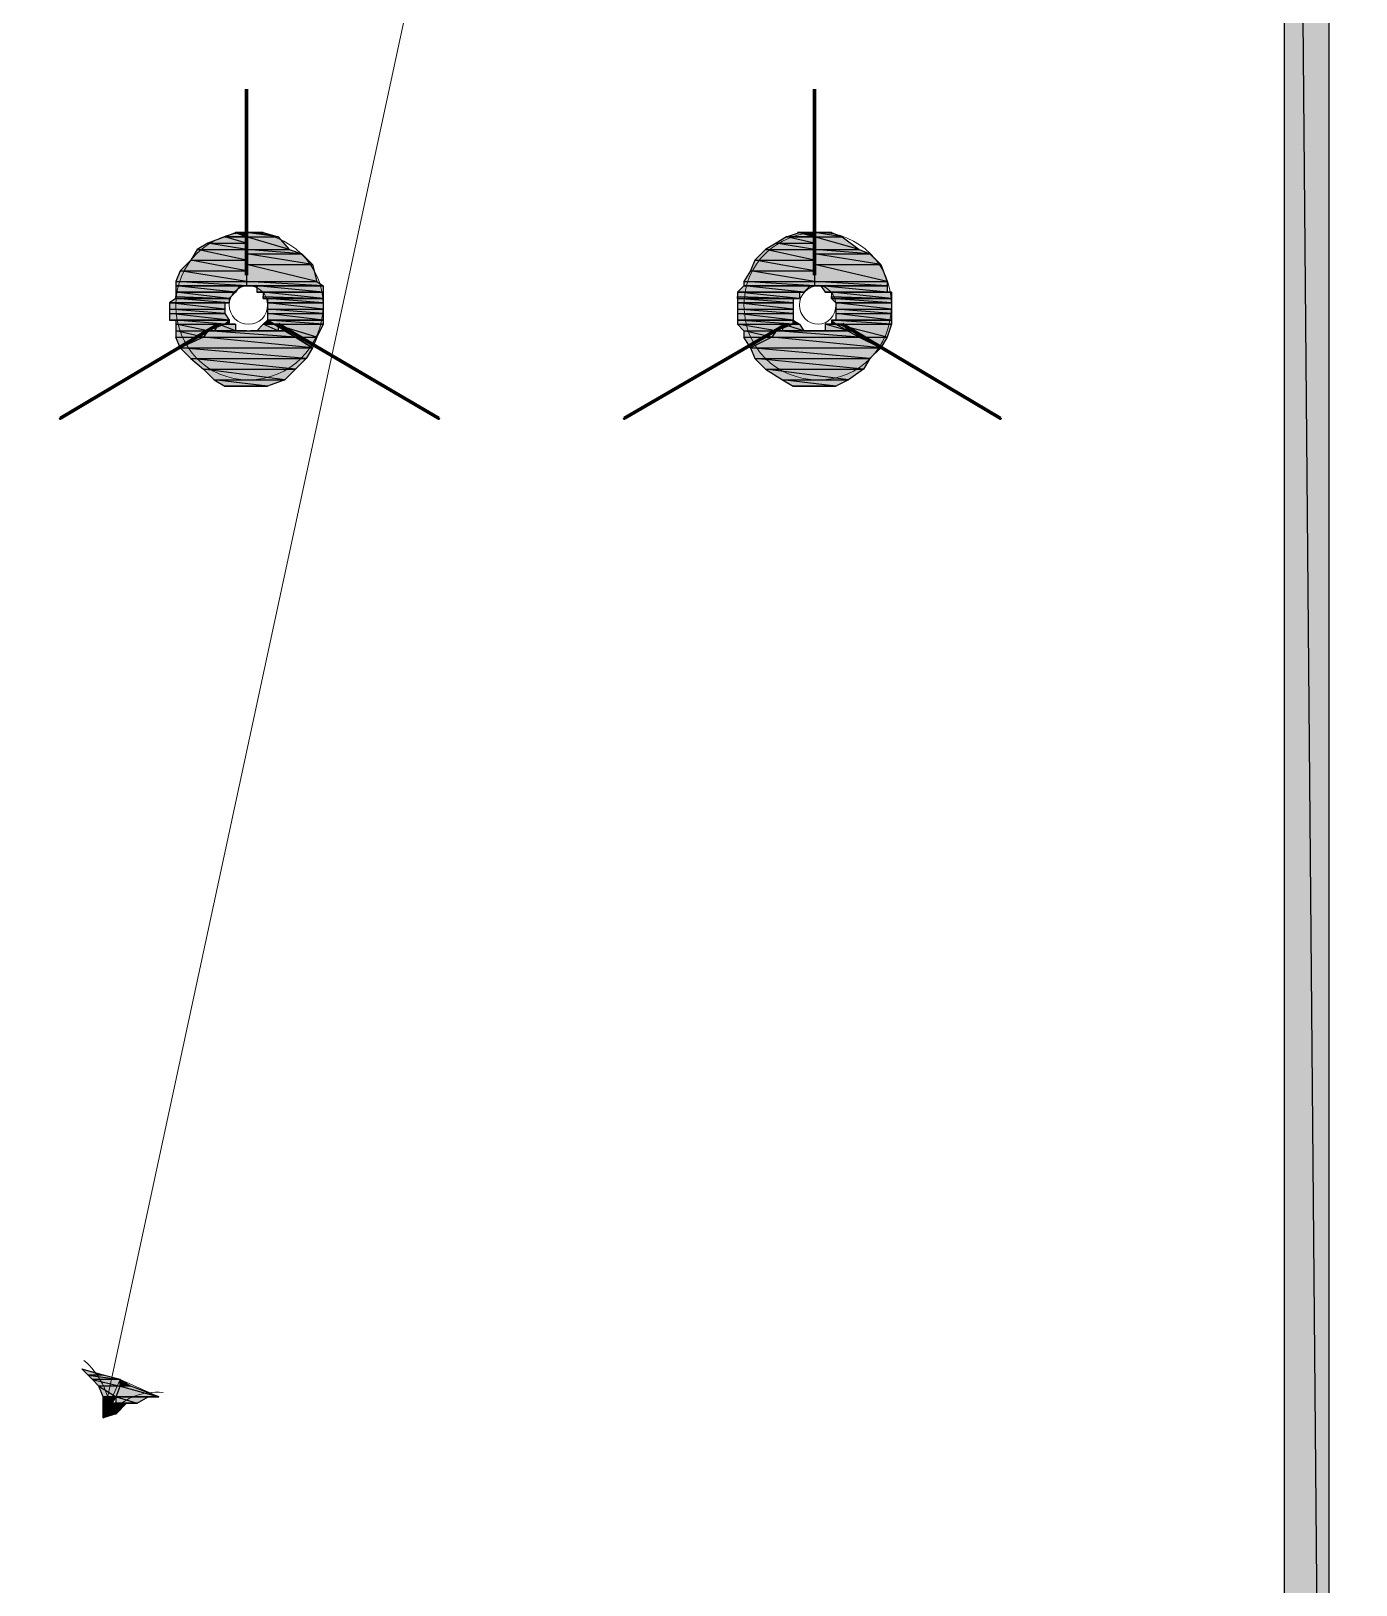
# Model space of a CAD drawing. Header units: millimetres. Extents: x 53 to 176, y -29 to 32.
# Drawn here: x 118.923 to 119.79, y -8.381 to -7.365 of the extents above; entities that cross this region are included whole.
import ezdxf

# ---------------------------------------------------------------- set-up
doc = ezdxf.new("R2010")
doc.units = ezdxf.units.MM
doc.layers.add('15 - Quadro de medição', color=6, linetype='Continuous')

msp = doc.modelspace()

# ---------------------------------------------------------------- hatches: boundary and pattern name
at = {"layer": '15 - Quadro de medição', "true_color": 0x000007}
h = msp.add_hatch(color=7, dxfattribs=at)
h.paths.add_polyline_path([(119.7722, -5.9843), (119.7429, -5.9843), (119.7722, -9.3282)])
h.paths.add_polyline_path([(119.7429, -5.9843), (119.7722, -9.3282), (119.7429, -9.3282)])
for points in [[(119.0641, -7.4998), (119.0501, -7.4998), (119.0571, -7.497)], [(119.4356, -7.4998), (119.4174, -7.4998), (119.4258, -7.497)], [(119.0529, -7.5571), (119.0501, -7.5571), (119.0529, -7.5543)], [(119.4258, -7.5571), (119.4216, -7.5571), (119.4216, -7.5543)], [(119.0208, -7.5724), (119.018, -7.5655), (119.0361, -7.5655)], [(119.1074, -7.5724), (119.0962, -7.5655), (119.1101, -7.5655)], [(119.3937, -7.5724), (119.3895, -7.5655), (119.4077, -7.5655)], [(119.4789, -7.5724), (119.4649, -7.5655), (119.4831, -7.5655)], [(118.9565, -8.2401), (118.9705, -8.2443), (118.9607, -8.2443)], [(118.9816, -8.2471), (118.9886, -8.2513), (118.9816, -8.2513)], [(118.9705, -8.2694), (118.9747, -8.2694), (118.9705, -8.2722)]]:
    msp.add_hatch(color=7, dxfattribs=at).paths.add_polyline_path(points)
h = msp.add_hatch(color=7, dxfattribs=at)
h.paths.add_polyline_path([(119.0571, -7.497), (119.0641, -7.497)])
h.paths.add_polyline_path([(119.0571, -7.497), (119.0641, -7.497), (119.0641, -7.4998)])
h = msp.add_hatch(color=7, dxfattribs=at)
h.paths.add_polyline_path([(119.0641, -7.4998), (119.085, -7.4998), (119.0641, -7.497)])
h.paths.add_polyline_path([(119.085, -7.4998), (119.0641, -7.497), (119.0752, -7.497)])
h = msp.add_hatch(color=7, dxfattribs=at)
h.paths.add_polyline_path([(119.4258, -7.497), (119.4244, -7.497), (119.4356, -7.497)])
h.paths.add_polyline_path([(119.4258, -7.497), (119.4356, -7.497), (119.4356, -7.4998)])
h = msp.add_hatch(color=7, dxfattribs=at)
h.paths.add_polyline_path([(119.4356, -7.4998), (119.4537, -7.4998), (119.4356, -7.497)])
h.paths.add_polyline_path([(119.4537, -7.4998), (119.4356, -7.497), (119.4468, -7.497)])
h = msp.add_hatch(color=7, dxfattribs=at)
h.paths.add_polyline_path([(119.0319, -7.5082), (119.0641, -7.5082), (119.0389, -7.504)])
h.paths.add_polyline_path([(119.0641, -7.5082), (119.0389, -7.504), (119.0641, -7.504)])
h = msp.add_hatch(color=7, dxfattribs=at)
h.paths.add_polyline_path([(119.0389, -7.504), (119.0641, -7.504), (119.0501, -7.4998)])
h.paths.add_polyline_path([(119.0641, -7.504), (119.0501, -7.4998), (119.0641, -7.4998)])
h = msp.add_hatch(color=7, dxfattribs=at)
h.paths.add_polyline_path([(119.0641, -7.5082), (119.092, -7.5082), (119.0641, -7.4998)])
h.paths.add_polyline_path([(119.092, -7.5082), (119.0641, -7.4998), (119.085, -7.4998)])
h = msp.add_hatch(color=7, dxfattribs=at)
h.paths.add_polyline_path([(119.4035, -7.5082), (119.4356, -7.5082), (119.4105, -7.504)])
h.paths.add_polyline_path([(119.4356, -7.5082), (119.4105, -7.504), (119.4356, -7.504)])
h = msp.add_hatch(color=7, dxfattribs=at)
h.paths.add_polyline_path([(119.4105, -7.504), (119.4356, -7.504), (119.4174, -7.4998)])
h.paths.add_polyline_path([(119.4356, -7.504), (119.4174, -7.4998), (119.4356, -7.4998)])
h = msp.add_hatch(color=7, dxfattribs=at)
h.paths.add_polyline_path([(119.4356, -7.5082), (119.4649, -7.5082), (119.4356, -7.4998)])
h.paths.add_polyline_path([(119.4649, -7.5082), (119.4356, -7.4998), (119.4537, -7.4998)])
h = msp.add_hatch(color=7, dxfattribs=at)
h.paths.add_polyline_path([(119.0208, -7.5222), (119.0641, -7.5222), (119.0277, -7.5152)])
h.paths.add_polyline_path([(119.0641, -7.5222), (119.0277, -7.5152), (119.0641, -7.5152)])
h = msp.add_hatch(color=7, dxfattribs=at)
h.paths.add_polyline_path([(119.0277, -7.5152), (119.0641, -7.5152), (119.0319, -7.5082)])
h.paths.add_polyline_path([(119.0641, -7.5152), (119.0319, -7.5082), (119.0641, -7.5082)])
h = msp.add_hatch(color=7, dxfattribs=at)
h.paths.add_polyline_path([(119.0641, -7.511), (119.1004, -7.511), (119.0641, -7.5082)])
h.paths.add_polyline_path([(119.1004, -7.511), (119.0641, -7.5082), (119.092, -7.5082)])
h = msp.add_hatch(color=7, dxfattribs=at)
h.paths.add_polyline_path([(119.0641, -7.518), (119.1074, -7.518), (119.0641, -7.511)])
h.paths.add_polyline_path([(119.1074, -7.518), (119.0641, -7.511), (119.1004, -7.511)])
h = msp.add_hatch(color=7, dxfattribs=at)
h.paths.add_polyline_path([(119.0641, -7.5291), (119.1101, -7.5291), (119.0641, -7.518)])
h.paths.add_polyline_path([(119.1101, -7.5291), (119.0641, -7.518), (119.1074, -7.518)])
h = msp.add_hatch(color=7, dxfattribs=at)
h.paths.add_polyline_path([(119.3937, -7.5222), (119.4356, -7.5222), (119.3965, -7.5152)])
h.paths.add_polyline_path([(119.4356, -7.5222), (119.3965, -7.5152), (119.4356, -7.5152)])
h = msp.add_hatch(color=7, dxfattribs=at)
h.paths.add_polyline_path([(119.3965, -7.5152), (119.4356, -7.5152), (119.4035, -7.5082)])
h.paths.add_polyline_path([(119.4356, -7.5152), (119.4035, -7.5082), (119.4356, -7.5082)])
h = msp.add_hatch(color=7, dxfattribs=at)
h.paths.add_polyline_path([(119.4356, -7.511), (119.4719, -7.511), (119.4356, -7.5082)])
h.paths.add_polyline_path([(119.4719, -7.511), (119.4356, -7.5082), (119.4649, -7.5082)])
h = msp.add_hatch(color=7, dxfattribs=at)
h.paths.add_polyline_path([(119.4356, -7.518), (119.4789, -7.518), (119.4356, -7.511)])
h.paths.add_polyline_path([(119.4789, -7.518), (119.4356, -7.511), (119.4719, -7.511)])
h = msp.add_hatch(color=7, dxfattribs=at)
h.paths.add_polyline_path([(119.4356, -7.5291), (119.4831, -7.5291), (119.4356, -7.518)])
h.paths.add_polyline_path([(119.4831, -7.5291), (119.4356, -7.518), (119.4789, -7.518)])
h = msp.add_hatch(color=7, dxfattribs=at)
h.paths.add_polyline_path([(119.018, -7.5291), (119.0641, -7.5291), (119.0208, -7.5222)])
h.paths.add_polyline_path([(119.0641, -7.5291), (119.0208, -7.5222), (119.0641, -7.5222)])
h = msp.add_hatch(color=7, dxfattribs=at)
h.paths.add_polyline_path([(119.3895, -7.5291), (119.4356, -7.5291), (119.3937, -7.5222)])
h.paths.add_polyline_path([(119.4356, -7.5291), (119.3937, -7.5222), (119.4356, -7.5222)])
h = msp.add_hatch(color=7, dxfattribs=at)
h.paths.add_polyline_path([(119.018, -7.5319), (119.0641, -7.5319), (119.018, -7.5291)])
h.paths.add_polyline_path([(119.0641, -7.5319), (119.018, -7.5291), (119.0641, -7.5291)])
h = msp.add_hatch(color=7, dxfattribs=at)
h.paths.add_polyline_path([(119.018, -7.5361), (119.0571, -7.5361), (119.018, -7.5319)])
h.paths.add_polyline_path([(119.0571, -7.5361), (119.018, -7.5319), (119.0599, -7.5319)])
h = msp.add_hatch(color=7, dxfattribs=at)
h.paths.add_polyline_path([(119.018, -7.5403), (119.0529, -7.5403), (119.018, -7.5361)])
h.paths.add_polyline_path([(119.0529, -7.5403), (119.018, -7.5361), (119.0571, -7.5361)])
h = msp.add_hatch(color=7, dxfattribs=at)
h.paths.add_polyline_path([(119.0641, -7.5319), (119.1143, -7.5319), (119.0641, -7.5291)])
h.paths.add_polyline_path([(119.1143, -7.5319), (119.0641, -7.5291), (119.1101, -7.5291)])
h = msp.add_hatch(color=7, dxfattribs=at)
h.paths.add_polyline_path([(119.0641, -7.5319), (119.1143, -7.5319)])
h.paths.add_polyline_path([(119.0641, -7.5319), (119.1143, -7.5319), (119.0682, -7.5319)])
h = msp.add_hatch(color=7, dxfattribs=at)
h.paths.add_polyline_path([(119.0682, -7.5319), (119.0668, -7.5319), (119.1143, -7.5319)])
h.paths.add_polyline_path([(119.0682, -7.5319), (119.1143, -7.5319), (119.071, -7.5319)])
h = msp.add_hatch(color=7, dxfattribs=at)
h.paths.add_polyline_path([(119.071, -7.5361), (119.1143, -7.5361), (119.071, -7.5319)])
h.paths.add_polyline_path([(119.1143, -7.5361), (119.071, -7.5319), (119.1143, -7.5319)])
h = msp.add_hatch(color=7, dxfattribs=at)
h.paths.add_polyline_path([(119.071, -7.5361), (119.1143, -7.5361)])
h.paths.add_polyline_path([(119.071, -7.5361), (119.1143, -7.5361), (119.0752, -7.5361)])
h = msp.add_hatch(color=7, dxfattribs=at)
h.paths.add_polyline_path([(119.0752, -7.5403), (119.1143, -7.5403), (119.0752, -7.5361)])
h.paths.add_polyline_path([(119.1143, -7.5403), (119.0752, -7.5361), (119.1143, -7.5361)])
h = msp.add_hatch(color=7, dxfattribs=at)
h.paths.add_polyline_path([(119.3853, -7.5361), (119.4286, -7.5361), (119.3895, -7.5319)])
h.paths.add_polyline_path([(119.4286, -7.5361), (119.3895, -7.5319), (119.4328, -7.5319)])
h = msp.add_hatch(color=7, dxfattribs=at)
h.paths.add_polyline_path([(119.3853, -7.5403), (119.4258, -7.5403), (119.3853, -7.5361)])
h.paths.add_polyline_path([(119.4258, -7.5403), (119.3853, -7.5361), (119.4258, -7.5361)])
h = msp.add_hatch(color=7, dxfattribs=at)
h.paths.add_polyline_path([(119.3895, -7.5319), (119.4356, -7.5319), (119.3895, -7.5291)])
h.paths.add_polyline_path([(119.4356, -7.5319), (119.3895, -7.5291), (119.4356, -7.5291)])
h = msp.add_hatch(color=7, dxfattribs=at)
h.paths.add_polyline_path([(119.4356, -7.5319), (119.4831, -7.5319), (119.4356, -7.5291)])
h.paths.add_polyline_path([(119.4831, -7.5319), (119.4356, -7.5291), (119.4831, -7.5291)])
h = msp.add_hatch(color=7, dxfattribs=at)
h.paths.add_polyline_path([(119.4356, -7.5319), (119.4831, -7.5319)])
h.paths.add_polyline_path([(119.4356, -7.5319), (119.4831, -7.5319), (119.4398, -7.5319)])
h = msp.add_hatch(color=7, dxfattribs=at)
h.paths.add_polyline_path([(119.4426, -7.5361), (119.4831, -7.5361), (119.4398, -7.5319)])
h.paths.add_polyline_path([(119.4831, -7.5361), (119.4398, -7.5319), (119.4831, -7.5319)])
h = msp.add_hatch(color=7, dxfattribs=at)
h.paths.add_polyline_path([(119.4426, -7.5361), (119.4859, -7.5361)])
h.paths.add_polyline_path([(119.4426, -7.5361), (119.4859, -7.5361), (119.4468, -7.5361)])
h = msp.add_hatch(color=7, dxfattribs=at)
h.paths.add_polyline_path([(119.4468, -7.5403), (119.4859, -7.5403), (119.4468, -7.5361)])
h.paths.add_polyline_path([(119.4859, -7.5403), (119.4468, -7.5361), (119.4859, -7.5361)])
h = msp.add_hatch(color=7, dxfattribs=at)
h.paths.add_polyline_path([(119.0138, -7.5431), (119.0529, -7.5431), (119.018, -7.5403)])
h.paths.add_polyline_path([(119.0529, -7.5431), (119.018, -7.5403), (119.0529, -7.5403)])
h = msp.add_hatch(color=7, dxfattribs=at)
h.paths.add_polyline_path([(119.0138, -7.5473), (119.0501, -7.5473), (119.0138, -7.5431)])
h.paths.add_polyline_path([(119.0501, -7.5473), (119.0138, -7.5431), (119.0501, -7.5431)])
h = msp.add_hatch(color=7, dxfattribs=at)
h.paths.add_polyline_path([(119.0138, -7.5501), (119.0501, -7.5501), (119.0138, -7.5473)])
h.paths.add_polyline_path([(119.0501, -7.5501), (119.0138, -7.5473), (119.0501, -7.5473)])
h = msp.add_hatch(color=7, dxfattribs=at)
h.paths.add_polyline_path([(119.0529, -7.5403), (119.018, -7.5403), (119.018, -7.5389)])
h.paths.add_polyline_path([(119.018, -7.5403), (119.018, -7.5389), (119.0529, -7.5403)])
h.paths.add_polyline_path([(119.018, -7.5403), (119.0529, -7.5403)])
h.paths.add_polyline_path([(119.0529, -7.5403), (119.018, -7.5403), (119.018, -7.5389)])
h = msp.add_hatch(color=7, dxfattribs=at)
h.paths.add_polyline_path([(119.0752, -7.5403), (119.0752, -7.5389), (119.1143, -7.5403)])
h.paths.add_polyline_path([(119.0752, -7.5403), (119.1143, -7.5403), (119.078, -7.5403)])
h = msp.add_hatch(color=7, dxfattribs=at)
h.paths.add_polyline_path([(119.078, -7.5431), (119.1143, -7.5431), (119.078, -7.5403)])
h.paths.add_polyline_path([(119.1143, -7.5431), (119.078, -7.5403), (119.1143, -7.5403)])
h = msp.add_hatch(color=7, dxfattribs=at)
h.paths.add_polyline_path([(119.078, -7.5473), (119.1143, -7.5473), (119.078, -7.5431)])
h.paths.add_polyline_path([(119.1143, -7.5473), (119.078, -7.5431), (119.1143, -7.5431)])
h = msp.add_hatch(color=7, dxfattribs=at)
h.paths.add_polyline_path([(119.078, -7.5501), (119.1143, -7.5501), (119.078, -7.5473)])
h.paths.add_polyline_path([(119.1143, -7.5501), (119.078, -7.5473), (119.1143, -7.5473)])
h = msp.add_hatch(color=7, dxfattribs=at)
h.paths.add_polyline_path([(119.3853, -7.5403), (119.4216, -7.5403)])
h.paths.add_polyline_path([(119.4216, -7.5403), (119.3853, -7.5403), (119.4258, -7.5403)])
h.paths.add_polyline_path([(119.3853, -7.5403), (119.4258, -7.5403)])
h.paths.add_polyline_path([(119.4258, -7.5403), (119.3853, -7.5403), (119.3853, -7.5389)])
h = msp.add_hatch(color=7, dxfattribs=at)
h.paths.add_polyline_path([(119.3853, -7.5431), (119.4216, -7.5431), (119.3853, -7.5403)])
h.paths.add_polyline_path([(119.4216, -7.5431), (119.3853, -7.5403), (119.4216, -7.5403)])
h = msp.add_hatch(color=7, dxfattribs=at)
h.paths.add_polyline_path([(119.3853, -7.5473), (119.4216, -7.5473), (119.3853, -7.5431)])
h.paths.add_polyline_path([(119.4216, -7.5473), (119.3853, -7.5431), (119.4216, -7.5431)])
h = msp.add_hatch(color=7, dxfattribs=at)
h.paths.add_polyline_path([(119.3853, -7.5501), (119.4216, -7.5501), (119.3853, -7.5473)])
h.paths.add_polyline_path([(119.4216, -7.5501), (119.3853, -7.5473), (119.4216, -7.5473)])
h = msp.add_hatch(color=7, dxfattribs=at)
h.paths.add_polyline_path([(119.4859, -7.5403), (119.4468, -7.5403), (119.4468, -7.5389)])
h.paths.add_polyline_path([(119.4468, -7.5403), (119.4468, -7.5389), (119.4859, -7.5403)])
h = msp.add_hatch(color=7, dxfattribs=at)
h.paths.add_polyline_path([(119.4496, -7.5431), (119.4859, -7.5431), (119.4468, -7.5403)])
h.paths.add_polyline_path([(119.4859, -7.5431), (119.4468, -7.5403), (119.4859, -7.5403)])
h = msp.add_hatch(color=7, dxfattribs=at)
h.paths.add_polyline_path([(119.4496, -7.5473), (119.4859, -7.5473), (119.4496, -7.5431)])
h.paths.add_polyline_path([(119.4859, -7.5473), (119.4496, -7.5431), (119.4859, -7.5431)])
h = msp.add_hatch(color=7, dxfattribs=at)
h.paths.add_polyline_path([(119.4496, -7.5501), (119.4859, -7.5501), (119.4496, -7.5473)])
h.paths.add_polyline_path([(119.4859, -7.5501), (119.4496, -7.5473), (119.4859, -7.5473)])
h = msp.add_hatch(color=7, dxfattribs=at)
h.paths.add_polyline_path([(119.0138, -7.5543), (119.0529, -7.5543), (119.0138, -7.5501)])
h.paths.add_polyline_path([(119.0529, -7.5543), (119.0138, -7.5501), (119.0501, -7.5501)])
h = msp.add_hatch(color=7, dxfattribs=at)
h.paths.add_polyline_path([(119.0138, -7.5543), (119.0529, -7.5543)])
h.paths.add_polyline_path([(119.0138, -7.5543), (119.0529, -7.5543), (119.018, -7.5543)])
h = msp.add_hatch(color=7, dxfattribs=at)
h.paths.add_polyline_path([(119.018, -7.5571), (119.0501, -7.5571), (119.018, -7.5543)])
h.paths.add_polyline_path([(119.0501, -7.5571), (119.018, -7.5543), (119.0529, -7.5543)])
h = msp.add_hatch(color=7, dxfattribs=at)
h.paths.add_polyline_path([(119.018, -7.5613), (119.0389, -7.5613), (119.018, -7.5571)])
h.paths.add_polyline_path([(119.0389, -7.5613), (119.018, -7.5571), (119.0501, -7.5571)])
h = msp.add_hatch(color=7, dxfattribs=at)
h.paths.add_polyline_path([(119.0431, -7.5613), (119.0571, -7.5613), (119.0459, -7.5571)])
h.paths.add_polyline_path([(119.0571, -7.5613), (119.0459, -7.5571), (119.0571, -7.5571)])
h = msp.add_hatch(color=7, dxfattribs=at)
h.paths.add_polyline_path([(119.071, -7.5613), (119.085, -7.5613), (119.0752, -7.5571)])
h.paths.add_polyline_path([(119.085, -7.5613), (119.0752, -7.5571), (119.085, -7.5571)])
h = msp.add_hatch(color=7, dxfattribs=at)
h.paths.add_polyline_path([(119.0752, -7.5571), (119.085, -7.5571)])
h.paths.add_polyline_path([(119.085, -7.5571), (119.0752, -7.5571), (119.0822, -7.5571)])
h.paths.add_polyline_path([(119.0752, -7.5571), (119.0822, -7.5571), (119.078, -7.5543)])
h = msp.add_hatch(color=7, dxfattribs=at)
h.paths.add_polyline_path([(119.078, -7.5543), (119.1143, -7.5543), (119.078, -7.5501)])
h.paths.add_polyline_path([(119.1143, -7.5543), (119.078, -7.5501), (119.1143, -7.5501)])
h = msp.add_hatch(color=7, dxfattribs=at)
h.paths.add_polyline_path([(119.0822, -7.5571), (119.1143, -7.5571), (119.078, -7.5543)])
h.paths.add_polyline_path([(119.1143, -7.5571), (119.078, -7.5543), (119.1143, -7.5543)])
h = msp.add_hatch(color=7, dxfattribs=at)
h.paths.add_polyline_path([(119.0962, -7.5655), (119.1101, -7.5655), (119.0822, -7.5571)])
h.paths.add_polyline_path([(119.1101, -7.5655), (119.0822, -7.5571), (119.1143, -7.5571)])
h = msp.add_hatch(color=7, dxfattribs=at)
h.paths.add_polyline_path([(119.3853, -7.5543), (119.4216, -7.5543), (119.3853, -7.5501)])
h.paths.add_polyline_path([(119.4216, -7.5543), (119.3853, -7.5501), (119.4216, -7.5501)])
h = msp.add_hatch(color=7, dxfattribs=at)
h.paths.add_polyline_path([(119.3853, -7.5571), (119.4216, -7.5571), (119.3853, -7.5543)])
h.paths.add_polyline_path([(119.4216, -7.5571), (119.3853, -7.5543), (119.4216, -7.5543)])
h = msp.add_hatch(color=7, dxfattribs=at)
h.paths.add_polyline_path([(119.3895, -7.5613), (119.4105, -7.5613), (119.3853, -7.5571)])
h.paths.add_polyline_path([(119.4105, -7.5613), (119.3853, -7.5571), (119.4216, -7.5571)])
h = msp.add_hatch(color=7, dxfattribs=at)
h.paths.add_polyline_path([(119.4146, -7.5613), (119.4286, -7.5613), (119.4146, -7.5571)])
h.paths.add_polyline_path([(119.4286, -7.5613), (119.4146, -7.5571), (119.4258, -7.5571)])
h = msp.add_hatch(color=7, dxfattribs=at)
h.paths.add_polyline_path([(119.4174, -7.5571), (119.4258, -7.5571)])
h.paths.add_polyline_path([(119.4174, -7.5571), (119.4258, -7.5571), (119.4146, -7.5571)])
h = msp.add_hatch(color=7, dxfattribs=at)
h.paths.add_polyline_path([(119.4216, -7.5571), (119.4258, -7.5571)])
h.paths.add_polyline_path([(119.4216, -7.5571), (119.4258, -7.5571), (119.4174, -7.5571)])
h = msp.add_hatch(color=7, dxfattribs=at)
h.paths.add_polyline_path([(119.4426, -7.5571), (119.4537, -7.5571), (119.4468, -7.5571)])
h.paths.add_polyline_path([(119.4537, -7.5571), (119.4468, -7.5571), (119.4496, -7.5571)])
h.paths.add_polyline_path([(119.4468, -7.5571), (119.4496, -7.5571), (119.4468, -7.5543)])
h = msp.add_hatch(color=7, dxfattribs=at)
h.paths.add_polyline_path([(119.4426, -7.5613), (119.4579, -7.5613), (119.4426, -7.5571)])
h.paths.add_polyline_path([(119.4579, -7.5613), (119.4426, -7.5571), (119.4537, -7.5571)])
h = msp.add_hatch(color=7, dxfattribs=at)
h.paths.add_polyline_path([(119.4496, -7.5571), (119.4859, -7.5571), (119.4468, -7.5543)])
h.paths.add_polyline_path([(119.4859, -7.5571), (119.4468, -7.5543), (119.4859, -7.5543)])
h = msp.add_hatch(color=7, dxfattribs=at)
h.paths.add_polyline_path([(119.4496, -7.5543), (119.4859, -7.5543)])
h.paths.add_polyline_path([(119.4496, -7.5543), (119.4859, -7.5543), (119.4468, -7.5543)])
h = msp.add_hatch(color=7, dxfattribs=at)
h.paths.add_polyline_path([(119.4496, -7.5543), (119.4859, -7.5543), (119.4496, -7.5501)])
h.paths.add_polyline_path([(119.4859, -7.5543), (119.4496, -7.5501), (119.4859, -7.5501)])
h = msp.add_hatch(color=7, dxfattribs=at)
h.paths.add_polyline_path([(119.4649, -7.5655), (119.4831, -7.5655), (119.4496, -7.5571)])
h.paths.add_polyline_path([(119.4831, -7.5655), (119.4496, -7.5571), (119.4859, -7.5571)])
h = msp.add_hatch(color=7, dxfattribs=at)
h.paths.add_polyline_path([(119.018, -7.5655), (119.0361, -7.5655), (119.018, -7.5613)])
h.paths.add_polyline_path([(119.0361, -7.5655), (119.018, -7.5613), (119.0389, -7.5613)])
h = msp.add_hatch(color=7, dxfattribs=at)
h.paths.add_polyline_path([(119.0208, -7.5724), (119.1074, -7.5724), (119.0361, -7.5655)])
h.paths.add_polyline_path([(119.1074, -7.5724), (119.0361, -7.5655), (119.0962, -7.5655)])
h = msp.add_hatch(color=7, dxfattribs=at)
h.paths.add_polyline_path([(119.0361, -7.5655), (119.0962, -7.5655), (119.0389, -7.5613)])
h.paths.add_polyline_path([(119.0962, -7.5655), (119.0389, -7.5613), (119.0892, -7.5613)])
h = msp.add_hatch(color=7, dxfattribs=at)
h.paths.add_polyline_path([(119.0892, -7.5613), (119.0682, -7.5613), (119.0668, -7.5613)])
h.paths.add_polyline_path([(119.0682, -7.5613), (119.0668, -7.5613), (119.0892, -7.5613)])
h = msp.add_hatch(color=7, dxfattribs=at)
h.paths.add_polyline_path([(119.3895, -7.5655), (119.4077, -7.5655), (119.3895, -7.5613)])
h.paths.add_polyline_path([(119.4077, -7.5655), (119.3895, -7.5613), (119.4105, -7.5613)])
h = msp.add_hatch(color=7, dxfattribs=at)
h.paths.add_polyline_path([(119.3937, -7.5724), (119.4789, -7.5724), (119.4077, -7.5655)])
h.paths.add_polyline_path([(119.4789, -7.5724), (119.4077, -7.5655), (119.4649, -7.5655)])
h = msp.add_hatch(color=7, dxfattribs=at)
h.paths.add_polyline_path([(119.4077, -7.5655), (119.4649, -7.5655), (119.4105, -7.5613)])
h.paths.add_polyline_path([(119.4649, -7.5655), (119.4105, -7.5613), (119.4607, -7.5613)])
h = msp.add_hatch(color=7, dxfattribs=at)
h.paths.add_polyline_path([(119.4398, -7.5613), (119.4607, -7.5613)])
h.paths.add_polyline_path([(119.4398, -7.5613), (119.4607, -7.5613), (119.4356, -7.5613)])
h = msp.add_hatch(color=7, dxfattribs=at)
h.paths.add_polyline_path([(119.0277, -7.5794), (119.1032, -7.5794), (119.0208, -7.5724)])
h.paths.add_polyline_path([(119.1032, -7.5794), (119.0208, -7.5724), (119.1074, -7.5724)])
h = msp.add_hatch(color=7, dxfattribs=at)
h.paths.add_polyline_path([(119.3965, -7.5794), (119.4719, -7.5794), (119.3937, -7.5724)])
h.paths.add_polyline_path([(119.4719, -7.5794), (119.3937, -7.5724), (119.4789, -7.5724)])
h = msp.add_hatch(color=7, dxfattribs=at)
h.paths.add_polyline_path([(119.0361, -7.5864), (119.0962, -7.5864), (119.0277, -7.5794)])
h.paths.add_polyline_path([(119.0962, -7.5864), (119.0277, -7.5794), (119.1032, -7.5794)])
h = msp.add_hatch(color=7, dxfattribs=at)
h.paths.add_polyline_path([(119.0431, -7.5934), (119.0892, -7.5934), (119.0361, -7.5864)])
h.paths.add_polyline_path([(119.0892, -7.5934), (119.0361, -7.5864), (119.0962, -7.5864)])
h = msp.add_hatch(color=7, dxfattribs=at)
h.paths.add_polyline_path([(119.4035, -7.5864), (119.4677, -7.5864), (119.3965, -7.5794)])
h.paths.add_polyline_path([(119.4677, -7.5864), (119.3965, -7.5794), (119.4719, -7.5794)])
h = msp.add_hatch(color=7, dxfattribs=at)
h.paths.add_polyline_path([(119.4146, -7.5934), (119.4579, -7.5934), (119.4035, -7.5864)])
h.paths.add_polyline_path([(119.4579, -7.5934), (119.4035, -7.5864), (119.4677, -7.5864)])
h = msp.add_hatch(color=7, dxfattribs=at)
h.paths.add_polyline_path([(119.0501, -7.5976), (119.078, -7.5976), (119.0431, -7.5934)])
h.paths.add_polyline_path([(119.078, -7.5976), (119.0431, -7.5934), (119.0892, -7.5934)])
h = msp.add_hatch(color=7, dxfattribs=at)
h.paths.add_polyline_path([(119.4216, -7.5976), (119.4496, -7.5976), (119.4146, -7.5934)])
h.paths.add_polyline_path([(119.4496, -7.5976), (119.4146, -7.5934), (119.4579, -7.5934)])
h = msp.add_hatch(color=7, dxfattribs=at)
h.paths.add_polyline_path([(118.9705, -8.2443), (118.9607, -8.2443), (118.9816, -8.2471)])
h.paths.add_polyline_path([(118.9607, -8.2443), (118.9816, -8.2471), (118.9635, -8.2471)])
h = msp.add_hatch(color=7, dxfattribs=at)
h.paths.add_polyline_path([(118.9816, -8.2471), (118.9635, -8.2471), (118.9816, -8.2513)])
h.paths.add_polyline_path([(118.9635, -8.2471), (118.9816, -8.2513), (118.9677, -8.2513)])
h = msp.add_hatch(color=7, dxfattribs=at)
h.paths.add_polyline_path([(118.9816, -8.2513), (118.9677, -8.2513), (118.9789, -8.2583)])
h.paths.add_polyline_path([(118.9677, -8.2513), (118.9789, -8.2583), (118.9705, -8.2583)])
h = msp.add_hatch(color=7, dxfattribs=at)
h.paths.add_polyline_path([(118.9789, -8.2583), (118.9705, -8.2583), (118.9747, -8.2652)])
h.paths.add_polyline_path([(118.9705, -8.2583), (118.9747, -8.2652), (118.9705, -8.2652)])
h = msp.add_hatch(color=7, dxfattribs=at)
h.paths.add_polyline_path([(118.9886, -8.2513), (118.9816, -8.2513), (119.0068, -8.2583)])
h.paths.add_polyline_path([(118.9816, -8.2513), (119.0068, -8.2583), (118.9789, -8.2583)])
h = msp.add_hatch(color=7, dxfattribs=at)
h.paths.add_polyline_path([(118.9998, -8.2583), (118.9789, -8.2583)])
h.paths.add_polyline_path([(118.9998, -8.2583), (118.9789, -8.2583), (119.0068, -8.2583)])
h = msp.add_hatch(color=7, dxfattribs=at)
h.paths.add_polyline_path([(118.9998, -8.2583), (118.9789, -8.2583), (118.9928, -8.2624)])
h.paths.add_polyline_path([(118.9789, -8.2583), (118.9928, -8.2624), (118.9789, -8.2624)])
h = msp.add_hatch(color=7, dxfattribs=at)
h.paths.add_polyline_path([(118.9747, -8.2652), (118.9705, -8.2652), (118.9747, -8.2694)])
h.paths.add_polyline_path([(118.9705, -8.2652), (118.9747, -8.2694), (118.9705, -8.2694)])
h = msp.add_hatch(color=7, dxfattribs=at)
h.paths.add_polyline_path([(118.9705, -8.2722), (118.9747, -8.2694)])
h.paths.add_polyline_path([(118.9705, -8.2722), (118.9747, -8.2694), (118.9789, -8.2694)])
h = msp.add_hatch(color=7, dxfattribs=at)
h.paths.add_polyline_path([(118.9858, -8.2624), (118.9747, -8.2624), (118.9789, -8.2694)])
h.paths.add_polyline_path([(118.9747, -8.2624), (118.9789, -8.2694), (118.9747, -8.2694)])

# ---------------------------------------------------------------- linework, layer by layer
at = {"layer": '15 - Quadro de medição', "color": 7, "linetype": 'Continuous', "lineweight": 20, "true_color": 0x000007}
for points in [[(123.0937, -3.8026), (119.9328, -3.8026), (118.9705, -8.2722)], [(118.0235, -5.7622), (119.7429, -5.7622), (119.7429, -9.3282), (118.0165, -9.3282), (118.0151, -9.3268), (117.9522, -9.3282)], [(119.7429, -9.3282), (119.7722, -9.3282), (119.7722, -5.9843)], [(118.9565, -8.2401), (118.9816, -8.2471), (119.0068, -8.2583)], [(118.9816, -8.2471), (118.9705, -8.2722), (118.9705, -8.2722)], [(118.9705, -8.2722), (118.9816, -8.2471), (118.9816, -8.2471)]]:
    msp.add_lwpolyline(points, dxfattribs=at)
at = {"layer": '15 - Quadro de medição', "color": 7, "linetype": 'Continuous', "lineweight": -2, "true_color": 0x000007}
for points in [[(119.7722, -5.9843), (119.7429, -5.9843), (119.7722, -9.3282)], [(119.7429, -5.9843), (119.7722, -9.3282), (119.7429, -9.3282)], [(119.0641, -7.4998), (119.0501, -7.4998), (119.0571, -7.497)], [(119.0571, -7.497), (119.0571, -7.497), (119.0641, -7.497)], [(119.0571, -7.497), (119.0641, -7.497), (119.0641, -7.4998)], [(119.0641, -7.4998), (119.085, -7.4998), (119.0641, -7.497)], [(119.085, -7.4998), (119.0641, -7.497), (119.0752, -7.497)], [(119.071, -7.497), (119.0641, -7.497), (119.0641, -7.497)], [(119.0641, -7.497), (119.0752, -7.497)], [(119.0752, -7.497), (119.0641, -7.497), (119.071, -7.497)], [(119.4356, -7.4998), (119.4174, -7.4998), (119.4258, -7.497)], [(119.4258, -7.497), (119.4244, -7.497), (119.4356, -7.497)], [(119.4258, -7.497), (119.4356, -7.497), (119.4356, -7.4998)], [(119.4356, -7.4998), (119.4537, -7.4998), (119.4356, -7.497)], [(119.4537, -7.4998), (119.4356, -7.497), (119.4468, -7.497)], [(119.4426, -7.497), (119.4356, -7.497), (119.4356, -7.497)], [(119.4356, -7.497), (119.4468, -7.497)], [(119.4468, -7.497), (119.4356, -7.497), (119.4426, -7.497)], [(119.0319, -7.5082), (119.0641, -7.5082), (119.0389, -7.504)], [(119.0389, -7.504), (119.0641, -7.504), (119.0501, -7.4998)], [(119.0641, -7.5082), (119.0389, -7.504), (119.0641, -7.504)], [(119.0641, -7.504), (119.0501, -7.4998), (119.0641, -7.4998)], [(119.0641, -7.5082), (119.092, -7.5082), (119.0641, -7.4998)], [(119.092, -7.5082), (119.0641, -7.4998), (119.085, -7.4998)], [(119.4035, -7.5082), (119.4356, -7.5082), (119.4105, -7.504)], [(119.4105, -7.504), (119.4356, -7.504), (119.4174, -7.4998)], [(119.4356, -7.5082), (119.4105, -7.504), (119.4356, -7.504)], [(119.4356, -7.504), (119.4174, -7.4998), (119.4356, -7.4998)], [(119.4356, -7.5082), (119.4649, -7.5082), (119.4356, -7.4998)], [(119.4649, -7.5082), (119.4356, -7.4998), (119.4537, -7.4998)], [(119.0208, -7.5222), (119.0641, -7.5222), (119.0277, -7.5152)], [(119.0277, -7.5152), (119.0641, -7.5152), (119.0319, -7.5082)], [(119.0641, -7.5222), (119.0277, -7.5152), (119.0641, -7.5152)], [(119.0641, -7.5152), (119.0319, -7.5082), (119.0641, -7.5082)], [(119.0641, -7.511), (119.1004, -7.511), (119.0641, -7.5082)], [(119.1004, -7.511), (119.0641, -7.5082), (119.092, -7.5082)], [(119.0641, -7.518), (119.1074, -7.518), (119.0641, -7.511)], [(119.1074, -7.518), (119.0641, -7.511), (119.1004, -7.511)], [(119.0641, -7.5291), (119.1101, -7.5291), (119.0641, -7.518)], [(119.1101, -7.5291), (119.0641, -7.518), (119.1074, -7.518)], [(119.3937, -7.5222), (119.4356, -7.5222), (119.3965, -7.5152)], [(119.3965, -7.5152), (119.4356, -7.5152), (119.4035, -7.5082)], [(119.4356, -7.5222), (119.3965, -7.5152), (119.4356, -7.5152)], [(119.4356, -7.5152), (119.4035, -7.5082), (119.4356, -7.5082)], [(119.4356, -7.511), (119.4719, -7.511), (119.4356, -7.5082)], [(119.4719, -7.511), (119.4356, -7.5082), (119.4649, -7.5082)], [(119.4356, -7.518), (119.4789, -7.518), (119.4356, -7.511)], [(119.4789, -7.518), (119.4356, -7.511), (119.4719, -7.511)], [(119.4356, -7.5291), (119.4831, -7.5291), (119.4356, -7.518)], [(119.4831, -7.5291), (119.4356, -7.518), (119.4789, -7.518)], [(119.018, -7.5291), (119.0641, -7.5291), (119.0208, -7.5222)], [(119.0641, -7.5291), (119.0208, -7.5222), (119.0641, -7.5222)], [(119.3895, -7.5291), (119.4356, -7.5291), (119.3937, -7.5222)], [(119.4356, -7.5291), (119.3937, -7.5222), (119.4356, -7.5222)], [(119.018, -7.5319), (119.0641, -7.5319), (119.018, -7.5291)], [(119.0641, -7.5319), (119.018, -7.5291), (119.0641, -7.5291)], [(119.018, -7.5361), (119.0571, -7.5361), (119.018, -7.5319)], [(119.0571, -7.5361), (119.018, -7.5319), (119.0599, -7.5319)], [(119.018, -7.5319), (119.0599, -7.5319)], [(119.0599, -7.5319), (119.018, -7.5319), (119.0641, -7.5319)], [(119.0641, -7.5319), (119.018, -7.5319), (119.018, -7.5319)], [(119.018, -7.5319), (119.018, -7.5319), (119.0641, -7.5319)], [(119.018, -7.5403), (119.0529, -7.5403), (119.018, -7.5361)], [(119.0529, -7.5403), (119.018, -7.5361), (119.0571, -7.5361)], [(119.0571, -7.5361), (119.018, -7.5361), (119.018, -7.5361)], [(119.018, -7.5361), (119.018, -7.5361), (119.0571, -7.5361)], [(119.0641, -7.5319), (119.1143, -7.5319), (119.0641, -7.5291)], [(119.1143, -7.5319), (119.0641, -7.5291), (119.1101, -7.5291)], [(119.0641, -7.5319), (119.0641, -7.5319), (119.1143, -7.5319)], [(119.0641, -7.5319), (119.1143, -7.5319), (119.0682, -7.5319)], [(119.0682, -7.5319), (119.0668, -7.5319), (119.1143, -7.5319)], [(119.0682, -7.5319), (119.1143, -7.5319), (119.071, -7.5319)], [(119.071, -7.5361), (119.1143, -7.5361), (119.071, -7.5319)], [(119.1143, -7.5361), (119.071, -7.5319), (119.1143, -7.5319)], [(119.071, -7.5361), (119.071, -7.5361), (119.1143, -7.5361)], [(119.071, -7.5361), (119.1143, -7.5361), (119.0752, -7.5361)], [(119.0752, -7.5403), (119.1143, -7.5403), (119.0752, -7.5361)], [(119.1143, -7.5403), (119.0752, -7.5361), (119.1143, -7.5361)], [(119.1143, -7.5361), (119.0752, -7.5361), (119.0752, -7.5361)], [(119.0752, -7.5361), (119.0752, -7.5361), (119.1143, -7.5361)], [(119.3853, -7.5361), (119.4286, -7.5361), (119.3895, -7.5319)], [(119.3853, -7.5403), (119.4258, -7.5403), (119.3853, -7.5361)], [(119.4258, -7.5403), (119.3853, -7.5361), (119.4258, -7.5361)], [(119.3853, -7.5361), (119.4258, -7.5361)], [(119.4258, -7.5361), (119.3853, -7.5361), (119.4286, -7.5361)], [(119.3895, -7.5319), (119.4356, -7.5319), (119.3895, -7.5291)], [(119.4356, -7.5319), (119.3895, -7.5291), (119.4356, -7.5291)], [(119.4286, -7.5361), (119.3895, -7.5319), (119.4328, -7.5319)], [(119.4328, -7.5319), (119.3895, -7.5319), (119.3895, -7.5319)], [(119.3895, -7.5319), (119.3895, -7.5319), (119.4328, -7.5319)], [(119.3895, -7.5319), (119.4328, -7.5319)], [(119.4328, -7.5319), (119.3895, -7.5319), (119.4356, -7.5319)], [(119.4356, -7.5319), (119.4831, -7.5319), (119.4356, -7.5291)], [(119.4831, -7.5319), (119.4356, -7.5291), (119.4831, -7.5291)], [(119.4356, -7.5319), (119.4356, -7.5319), (119.4831, -7.5319)], [(119.4356, -7.5319), (119.4831, -7.5319), (119.4398, -7.5319)], [(119.4426, -7.5361), (119.4831, -7.5361), (119.4398, -7.5319)], [(119.4831, -7.5361), (119.4398, -7.5319), (119.4831, -7.5319)], [(119.4831, -7.5319), (119.4398, -7.5319), (119.4398, -7.5319)], [(119.4398, -7.5319), (119.4398, -7.5319), (119.4831, -7.5319)], [(119.4426, -7.5361), (119.4426, -7.5361), (119.4859, -7.5361)], [(119.4426, -7.5361), (119.4859, -7.5361), (119.4468, -7.5361)], [(119.4426, -7.5361), (119.4859, -7.5361)], [(119.4859, -7.5361), (119.4426, -7.5361), (119.4831, -7.5361)], [(119.4468, -7.5403), (119.4859, -7.5403), (119.4468, -7.5361)], [(119.4859, -7.5403), (119.4468, -7.5361), (119.4859, -7.5361)], [(119.0138, -7.5431), (119.0529, -7.5431), (119.018, -7.5403)], [(119.0138, -7.5473), (119.0501, -7.5473), (119.0138, -7.5431)], [(119.0501, -7.5473), (119.0138, -7.5431), (119.0501, -7.5431)], [(119.0138, -7.5431), (119.0501, -7.5431)], [(119.0501, -7.5431), (119.0138, -7.5431), (119.0529, -7.5431)], [(119.0138, -7.5501), (119.0501, -7.5501), (119.0138, -7.5473)], [(119.0501, -7.5501), (119.0138, -7.5473), (119.0501, -7.5473)], [(119.0529, -7.5403), (119.018, -7.5403), (119.018, -7.5389)], [(119.018, -7.5403), (119.018, -7.5389), (119.0529, -7.5403)], [(119.0529, -7.5403), (119.018, -7.5403), (119.018, -7.5389)], [(119.0529, -7.5431), (119.018, -7.5403), (119.0529, -7.5403)], [(119.018, -7.5403), (119.0529, -7.5403)], [(119.0752, -7.5403), (119.0752, -7.5389), (119.1143, -7.5403)], [(119.0752, -7.5403), (119.1143, -7.5403), (119.078, -7.5403)], [(119.078, -7.5431), (119.1143, -7.5431), (119.078, -7.5403)], [(119.1143, -7.5431), (119.078, -7.5403), (119.1143, -7.5403)], [(119.078, -7.5473), (119.1143, -7.5473), (119.078, -7.5431)], [(119.1143, -7.5473), (119.078, -7.5431), (119.1143, -7.5431)], [(119.1143, -7.5431), (119.078, -7.5431), (119.078, -7.5431)], [(119.078, -7.5431), (119.078, -7.5431), (119.1143, -7.5431)], [(119.078, -7.5501), (119.1143, -7.5501), (119.078, -7.5473)], [(119.1143, -7.5501), (119.078, -7.5473), (119.1143, -7.5473)], [(119.4258, -7.5403), (119.3853, -7.5403), (119.3853, -7.5389)], [(119.3853, -7.5431), (119.4216, -7.5431), (119.3853, -7.5403)], [(119.4216, -7.5431), (119.3853, -7.5403), (119.4216, -7.5403)], [(119.3853, -7.5403), (119.4216, -7.5403)], [(119.4216, -7.5403), (119.3853, -7.5403), (119.4258, -7.5403)], [(119.3853, -7.5403), (119.4258, -7.5403)], [(119.3853, -7.5473), (119.4216, -7.5473), (119.3853, -7.5431)], [(119.4216, -7.5473), (119.3853, -7.5431), (119.4216, -7.5431)], [(119.4216, -7.5431), (119.3853, -7.5431), (119.3853, -7.5431)], [(119.3853, -7.5431), (119.3853, -7.5431), (119.4216, -7.5431)], [(119.3853, -7.5501), (119.4216, -7.5501), (119.3853, -7.5473)], [(119.4216, -7.5501), (119.3853, -7.5473), (119.4216, -7.5473)], [(119.4859, -7.5403), (119.4468, -7.5403), (119.4468, -7.5389)], [(119.4468, -7.5403), (119.4468, -7.5389), (119.4859, -7.5403)], [(119.4496, -7.5431), (119.4859, -7.5431), (119.4468, -7.5403)], [(119.4859, -7.5431), (119.4468, -7.5403), (119.4859, -7.5403)], [(119.4496, -7.5473), (119.4859, -7.5473), (119.4496, -7.5431)], [(119.4859, -7.5473), (119.4496, -7.5431), (119.4859, -7.5431)], [(119.4859, -7.5431), (119.4496, -7.5431), (119.4496, -7.5431)], [(119.4496, -7.5431), (119.4496, -7.5431), (119.4859, -7.5431)], [(119.4496, -7.5501), (119.4859, -7.5501), (119.4496, -7.5473)], [(119.4859, -7.5501), (119.4496, -7.5473), (119.4859, -7.5473)], [(119.0138, -7.5543), (119.0529, -7.5543), (119.0138, -7.5501)], [(119.0529, -7.5543), (119.0138, -7.5501), (119.0501, -7.5501)], [(119.0138, -7.5543), (119.0138, -7.5543), (119.0529, -7.5543)], [(119.0138, -7.5543), (119.0529, -7.5543), (119.018, -7.5543)], [(119.018, -7.5571), (119.0501, -7.5571), (119.018, -7.5543)], [(119.0501, -7.5571), (119.018, -7.5543), (119.0529, -7.5543)], [(119.018, -7.5613), (119.0389, -7.5613), (119.018, -7.5571)], [(119.0389, -7.5613), (119.018, -7.5571), (119.0501, -7.5571)], [(119.0431, -7.5613), (119.0571, -7.5613), (119.0459, -7.5571)], [(119.0571, -7.5613), (119.0459, -7.5571), (119.0571, -7.5571)], [(119.0459, -7.5571), (119.0571, -7.5571), (119.0501, -7.5571)], [(119.0529, -7.5571), (119.0501, -7.5571), (119.0529, -7.5543)], [(119.0571, -7.5571), (119.0501, -7.5571), (119.0529, -7.5571)], [(119.0529, -7.5571), (119.0501, -7.5571), (119.0501, -7.5571)], [(119.0501, -7.5571), (119.0501, -7.5571), (119.0529, -7.5571)], [(119.071, -7.5613), (119.085, -7.5613), (119.0752, -7.5571)], [(119.0752, -7.5571), (119.0822, -7.5571), (119.078, -7.5543)], [(119.085, -7.5613), (119.0752, -7.5571), (119.085, -7.5571)], [(119.0752, -7.5571), (119.085, -7.5571)], [(119.085, -7.5571), (119.0752, -7.5571), (119.0822, -7.5571)], [(119.0822, -7.5571), (119.0752, -7.5571), (119.0752, -7.5571)], [(119.0752, -7.5571), (119.0752, -7.5571), (119.0822, -7.5571)], [(119.078, -7.5543), (119.1143, -7.5543), (119.078, -7.5501)], [(119.1143, -7.5543), (119.078, -7.5501), (119.1143, -7.5501)], [(119.0822, -7.5571), (119.1143, -7.5571), (119.078, -7.5543)], [(119.1143, -7.5571), (119.078, -7.5543), (119.1143, -7.5543)], [(119.1143, -7.5543), (119.078, -7.5543), (119.078, -7.5543)], [(119.078, -7.5543), (119.078, -7.5543), (119.1143, -7.5543)], [(119.0962, -7.5655), (119.1101, -7.5655), (119.0822, -7.5571)], [(119.1101, -7.5655), (119.0822, -7.5571), (119.1143, -7.5571)], [(119.3853, -7.5543), (119.4216, -7.5543), (119.3853, -7.5501)], [(119.4216, -7.5543), (119.3853, -7.5501), (119.4216, -7.5501)], [(119.3853, -7.5571), (119.4216, -7.5571), (119.3853, -7.5543)], [(119.4216, -7.5571), (119.3853, -7.5543), (119.4216, -7.5543)], [(119.4216, -7.5543), (119.3853, -7.5543), (119.3853, -7.5543)], [(119.3853, -7.5543), (119.3853, -7.5543), (119.4216, -7.5543)], [(119.3895, -7.5613), (119.4105, -7.5613), (119.3853, -7.5571)], [(119.4105, -7.5613), (119.3853, -7.5571), (119.4216, -7.5571)], [(119.4146, -7.5613), (119.4286, -7.5613), (119.4146, -7.5571)], [(119.4286, -7.5613), (119.4146, -7.5571), (119.4258, -7.5571)], [(119.4174, -7.5571), (119.4258, -7.5571), (119.4146, -7.5571)], [(119.4174, -7.5571), (119.4174, -7.5571), (119.4258, -7.5571)], [(119.4216, -7.5571), (119.4258, -7.5571), (119.4174, -7.5571)], [(119.4258, -7.5571), (119.4216, -7.5571), (119.4216, -7.5543)], [(119.4216, -7.5571), (119.4216, -7.5571), (119.4258, -7.5571)], [(119.4426, -7.5613), (119.4579, -7.5613), (119.4426, -7.5571)], [(119.4579, -7.5613), (119.4426, -7.5571), (119.4537, -7.5571)], [(119.4426, -7.5571), (119.4537, -7.5571), (119.4468, -7.5571)], [(119.4468, -7.5571), (119.4496, -7.5571), (119.4468, -7.5543)], [(119.4496, -7.5571), (119.4859, -7.5571), (119.4468, -7.5543)], [(119.4859, -7.5571), (119.4468, -7.5543), (119.4859, -7.5543)], [(119.4496, -7.5543), (119.4859, -7.5543), (119.4468, -7.5543)], [(119.4537, -7.5571), (119.4468, -7.5571), (119.4496, -7.5571)], [(119.4496, -7.5571), (119.4468, -7.5571), (119.4468, -7.5571)], [(119.4468, -7.5571), (119.4468, -7.5571), (119.4496, -7.5571)], [(119.4496, -7.5543), (119.4859, -7.5543), (119.4496, -7.5501)], [(119.4859, -7.5543), (119.4496, -7.5501), (119.4859, -7.5501)], [(119.4496, -7.5543), (119.4496, -7.5543), (119.4859, -7.5543)], [(119.4649, -7.5655), (119.4831, -7.5655), (119.4496, -7.5571)], [(119.4831, -7.5655), (119.4496, -7.5571), (119.4859, -7.5571)], [(119.018, -7.5655), (119.0361, -7.5655), (119.018, -7.5613)], [(119.0361, -7.5655), (119.018, -7.5613), (119.0389, -7.5613)], [(119.0208, -7.5724), (119.018, -7.5655), (119.0361, -7.5655)], [(119.0208, -7.5724), (119.1074, -7.5724), (119.0361, -7.5655)], [(119.0361, -7.5655), (119.0962, -7.5655), (119.0389, -7.5613)], [(119.1074, -7.5724), (119.0361, -7.5655), (119.0962, -7.5655)], [(119.0962, -7.5655), (119.0389, -7.5613), (119.0892, -7.5613)], [(119.0389, -7.5613), (119.0641, -7.5613), (119.0431, -7.5613)], [(119.0641, -7.5613), (119.0431, -7.5613), (119.0599, -7.5613)], [(119.0431, -7.5613), (119.0599, -7.5613)], [(119.0599, -7.5613), (119.0431, -7.5613), (119.0571, -7.5613)], [(119.0892, -7.5613), (119.0682, -7.5613), (119.0668, -7.5613)], [(119.0682, -7.5613), (119.0668, -7.5613), (119.0892, -7.5613)], [(119.0682, -7.5613), (119.0892, -7.5613), (119.071, -7.5613)], [(119.0892, -7.5613), (119.071, -7.5613), (119.085, -7.5613)], [(119.1074, -7.5724), (119.0962, -7.5655), (119.1101, -7.5655)], [(119.3895, -7.5655), (119.4077, -7.5655), (119.3895, -7.5613)], [(119.4077, -7.5655), (119.3895, -7.5613), (119.4105, -7.5613)], [(119.3937, -7.5724), (119.3895, -7.5655), (119.4077, -7.5655)], [(119.3937, -7.5724), (119.4789, -7.5724), (119.4077, -7.5655)], [(119.4077, -7.5655), (119.4649, -7.5655), (119.4105, -7.5613)], [(119.4789, -7.5724), (119.4077, -7.5655), (119.4649, -7.5655)], [(119.4649, -7.5655), (119.4105, -7.5613), (119.4607, -7.5613)], [(119.4105, -7.5613), (119.4356, -7.5613)], [(119.4356, -7.5613), (119.4105, -7.5613), (119.4328, -7.5613)], [(119.4105, -7.5613), (119.4328, -7.5613), (119.4146, -7.5613)], [(119.4328, -7.5613), (119.4146, -7.5613), (119.4286, -7.5613)], [(119.4398, -7.5613), (119.4607, -7.5613), (119.4356, -7.5613)], [(119.4398, -7.5613), (119.4398, -7.5613), (119.4607, -7.5613)], [(119.4398, -7.5613), (119.4607, -7.5613), (119.4426, -7.5613)], [(119.4607, -7.5613), (119.4426, -7.5613), (119.4579, -7.5613)], [(119.4789, -7.5724), (119.4649, -7.5655), (119.4831, -7.5655)], [(119.0277, -7.5794), (119.1032, -7.5794), (119.0208, -7.5724)], [(119.1032, -7.5794), (119.0208, -7.5724), (119.1074, -7.5724)], [(119.3965, -7.5794), (119.4719, -7.5794), (119.3937, -7.5724)], [(119.4719, -7.5794), (119.3937, -7.5724), (119.4789, -7.5724)], [(119.0361, -7.5864), (119.0962, -7.5864), (119.0277, -7.5794)], [(119.0962, -7.5864), (119.0277, -7.5794), (119.1032, -7.5794)], [(119.0431, -7.5934), (119.0892, -7.5934), (119.0361, -7.5864)], [(119.0892, -7.5934), (119.0361, -7.5864), (119.0962, -7.5864)], [(119.4035, -7.5864), (119.4677, -7.5864), (119.3965, -7.5794)], [(119.4677, -7.5864), (119.3965, -7.5794), (119.4719, -7.5794)], [(119.4146, -7.5934), (119.4579, -7.5934), (119.4035, -7.5864)], [(119.4579, -7.5934), (119.4035, -7.5864), (119.4677, -7.5864)], [(119.0501, -7.5976), (119.078, -7.5976), (119.0431, -7.5934)], [(119.078, -7.5976), (119.0431, -7.5934), (119.0892, -7.5934)], [(119.0599, -7.5976), (119.071, -7.5976), (119.0501, -7.5976)], [(119.071, -7.5976), (119.0501, -7.5976), (119.078, -7.5976)], [(119.4216, -7.5976), (119.4496, -7.5976), (119.4146, -7.5934)], [(119.4496, -7.5976), (119.4146, -7.5934), (119.4579, -7.5934)], [(119.4328, -7.5976), (119.4398, -7.5976), (119.4216, -7.5976)], [(119.4398, -7.5976), (119.4216, -7.5976), (119.4496, -7.5976)], [(118.9565, -8.2401), (118.9705, -8.2443), (118.9607, -8.2443)], [(118.9705, -8.2443), (118.9607, -8.2443), (118.9816, -8.2471)], [(118.9607, -8.2443), (118.9816, -8.2471), (118.9635, -8.2471)], [(118.9816, -8.2471), (118.9635, -8.2471), (118.9816, -8.2513)], [(118.9635, -8.2471), (118.9816, -8.2513), (118.9677, -8.2513)], [(118.9816, -8.2471), (118.9886, -8.2513), (118.9816, -8.2513)], [(118.9816, -8.2513), (118.9677, -8.2513), (118.9789, -8.2583)], [(118.9677, -8.2513), (118.9789, -8.2583), (118.9705, -8.2583)], [(118.9789, -8.2583), (118.9705, -8.2583), (118.9747, -8.2652)], [(118.9705, -8.2583), (118.9747, -8.2652), (118.9705, -8.2652)], [(118.9816, -8.2513), (119.0068, -8.2583), (118.9789, -8.2583)], [(118.9998, -8.2583), (118.9998, -8.2583), (118.9789, -8.2583)], [(118.9998, -8.2583), (118.9789, -8.2583), (119.0068, -8.2583)], [(118.9998, -8.2583), (118.9789, -8.2583), (118.9928, -8.2624)], [(118.9789, -8.2583), (118.9928, -8.2624), (118.9789, -8.2624)], [(118.9886, -8.2513), (118.9816, -8.2513), (119.0068, -8.2583)], [(118.9747, -8.2652), (118.9705, -8.2652), (118.9747, -8.2694)], [(118.9705, -8.2652), (118.9747, -8.2694), (118.9705, -8.2694)], [(118.9705, -8.2694), (118.9747, -8.2694), (118.9705, -8.2722)], [(118.9705, -8.2722), (118.9705, -8.2722), (118.9747, -8.2694)], [(118.9705, -8.2722), (118.9747, -8.2694), (118.9789, -8.2694)], [(118.9789, -8.2624), (118.9858, -8.2624), (118.9747, -8.2624)], [(118.9858, -8.2624), (118.9747, -8.2624), (118.9789, -8.2694)], [(118.9747, -8.2624), (118.9789, -8.2694), (118.9747, -8.2694)], [(118.9928, -8.2624), (118.9789, -8.2624), (118.9858, -8.2624)]]:
    msp.add_lwpolyline(points, close=True, dxfattribs=at)
at = {"layer": '15 - Quadro de medição', "color": 7, "linetype": 'Continuous', "lineweight": 70, "true_color": 0x000007}
for points in [[(119.0641, -7.525), (119.0641, -7.4034), (119.0641, -7.4034)], [(119.4356, -7.525), (119.4356, -7.4034), (119.4356, -7.4034)], [(119.0459, -7.5571), (118.9425, -7.6185), (118.9425, -7.6185)], [(119.085, -7.5571), (119.1898, -7.6185), (119.1898, -7.6185)], [(119.4174, -7.5571), (119.3113, -7.6185), (119.3113, -7.6185)], [(119.4537, -7.5571), (119.5571, -7.6185), (119.5571, -7.6185)]]:
    msp.add_lwpolyline(points, dxfattribs=at)
at = {"layer": '15 - Quadro de medição', "color": 7, "linetype": 'Continuous', "lineweight": 20, "true_color": 0x000007}
for points in [[(119.018, -7.5445), (119.018, -7.5724), (119.0389, -7.5934), (119.0655, -7.5934), (119.0655, -7.5934), (119.092, -7.5934), (119.1143, -7.5724), (119.1143, -7.5445), (119.1143, -7.5445), (119.1143, -7.518), (119.092, -7.497), (119.0655, -7.497), (119.0655, -7.497), (119.0389, -7.497), (119.018, -7.518), (119.018, -7.5445)], [(119.3895, -7.5445), (119.3895, -7.5724), (119.4105, -7.5934), (119.4384, -7.5934), (119.4384, -7.5934), (119.4649, -7.5934), (119.4859, -7.5724), (119.4859, -7.5445), (119.4859, -7.5445), (119.4859, -7.518), (119.4649, -7.497), (119.4384, -7.497), (119.4384, -7.497), (119.4105, -7.497), (119.3895, -7.518), (119.3895, -7.5445)], [(119.0529, -7.5445), (119.0529, -7.5515), (119.0585, -7.5571), (119.0655, -7.5571), (119.0655, -7.5571), (119.0724, -7.5571), (119.078, -7.5515), (119.078, -7.5445), (119.078, -7.5445), (119.078, -7.5375), (119.0724, -7.5319), (119.0655, -7.5319), (119.0655, -7.5319), (119.0585, -7.5319), (119.0529, -7.5375), (119.0529, -7.5445)], [(119.4258, -7.5445), (119.4258, -7.5515), (119.4314, -7.5571), (119.4384, -7.5571), (119.4384, -7.5571), (119.444, -7.5571), (119.4496, -7.5515), (119.4496, -7.5445), (119.4496, -7.5445), (119.4496, -7.5375), (119.444, -7.5319), (119.4384, -7.5319), (119.4384, -7.5319), (119.4314, -7.5319), (119.4258, -7.5375), (119.4258, -7.5445)]]:
    msp.add_open_spline(points, degree=3, knots=[0, 0, 0, 0, 0.0625, 0.0625, 0.0625, 0.062501, 0.125, 0.125, 0.125, 0.125001, 0.1875, 0.1875, 0.1875, 0.187501, 1, 1, 1, 1], dxfattribs=at)
for points in [[(118.9747, -8.2694), (118.9747, -8.2555), (118.9677, -8.2429), (118.9579, -8.2345)], [(119.0096, -8.2555), (118.9956, -8.2541), (118.983, -8.2596), (118.9733, -8.2708)]]:
    msp.add_open_spline(points, degree=3, dxfattribs=at)

doc.saveas('drawing.dxf')
